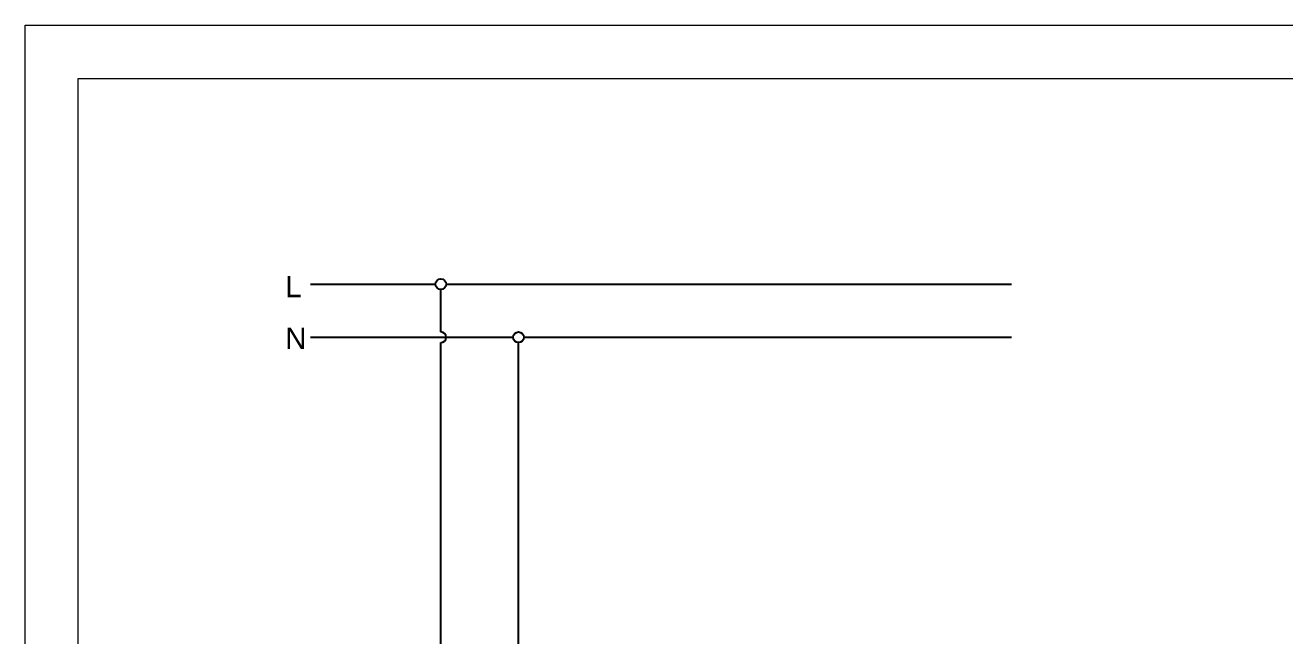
# Model space of a CAD drawing. Header units: inches. Extents: x 14 to 311, y 11 to 221.
# Drawn here: x 13.9 to 132.4, y 163.4 to 220.9 of the extents above; entities that cross this region are included whole.
import ezdxf

# ---------------------------------------------------------------- set-up
doc = ezdxf.new("R2010")
doc.units = ezdxf.units.IN
doc.header["$MEASUREMENT"] = 0
doc.layers.add('LAYER-001', color=7, linetype='Continuous')
doc.styles.get("Standard").update_dxf_attribs({"font": 'arial.ttf'})

msp = doc.modelspace()

# ---------------------------------------------------------------- linework, layer by layer
for p, q in [((40.75, 196.51), (52.51, 196.51)), ((53.01, 192.01), (53.01, 196.01)), ((53.51, 196.51), (106.7, 196.51)), ((40.75, 191.51), (59.82, 191.51)), ((53.01, 149.09), (53.01, 191.01)), ((60.32, 149.09), (60.32, 191.01)), ((60.82, 191.51), (106.7, 191.51))]:
    msp.add_line(p, q)
for centre in [(53.01, 196.51), (60.32, 191.51)]:
    msp.add_circle(centre, 0.5)
msp.add_arc((53.01, 191.51), 0.5, 270, 90)
at = {"layer": 'LAYER-001', "color": 5, "lineweight": 13}
for p, q in [((13.91, 220.86), (310.91, 220.86)), ((13.91, 10.86), (13.91, 220.86)), ((18.91, 215.86), (305.91, 215.86)), ((18.91, 15.86), (18.91, 215.86))]:
    msp.add_line(p, q, dxfattribs=at)

# ---------------------------------------------------------------- texts
at = {"color": 3, "linetype": 'Continuous', "char_height": 2, "width": 21.5426, "attachment_point": 1}
for s, insert in [('L', (38.36, 197.28)), ('N', (38.36, 192.42))]:
    msp.add_mtext(s, dxfattribs=dict(at, insert=insert))

doc.saveas('drawing.dxf')
